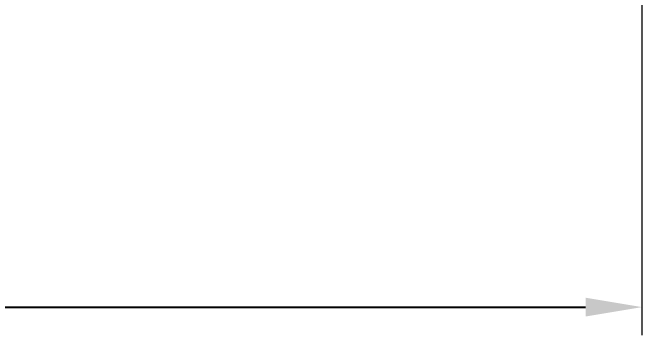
# Model space of a CAD drawing. Header units: millimetres. Extents: x -5684 to 4493, y -3963 to 3401.
# Drawn here: x 760 to 3047, y -1754 to -608 of the extents above; entities that cross this region are included whole.
import ezdxf

# ---------------------------------------------------------------- set-up
doc = ezdxf.new("R2010")
doc.units = ezdxf.units.MM
doc.layers.add('DIKOM_РАЗМЕР_ЗОНА', color=7, linetype='Continuous')
doc.layers.add('DIKOM_РАЗМЕР_ОБЪЕКТА', color=7, linetype='Continuous')
doc.styles.add('style1', font='arial.ttf', dxfattribs={"width": 0.8})
doc.dimstyles.new('1-50', dxfattribs={"dimtxt": 300, "dimasz": 200, "dimexe": 100, "dimexo": 0, "dimgap": 100, "dimtad": 1, "dimdec": 0, "dimtxsty": 'style1', "dimcen": 0, "dimclrd": 7, "dimclre": 7, "dimadec": 1, "dimazin": 2, "dimtfac": 1, "dimtdec": 0, "dimtmove": 0, "dimatfit": 3, "dimfxl": 0, "dimlwd": 25, "dimlwe": 18, "dimarcsym": 0})

# ---------------------------------------------------------------- blocks, each defined once
blk = doc.blocks.new('*D9')
at = {"layer": 'Defpoints', "color": 0, "transparency": 16777216}
for p in [(-4510, -33.6), (4493.1, -43), (4493.1, -3863)]:
    blk.add_point(p, dxfattribs=at)
at = {"layer": 'DIKOM_РАЗМЕР_ЗОНА', "color": 7, "lineweight": 18, "transparency": 16777216}
for p, q in [((-4510, -33.6), (-4510, -3963)), ((4493.1, -43), (4493.1, -3963))]:
    blk.add_line(p, q, dxfattribs=at)
at = {"layer": 'DIKOM_РАЗМЕР_ЗОНА', "color": 7, "lineweight": 25, "transparency": 16777216}
blk.add_line((-4310, -3863), (4293.1, -3863), dxfattribs=at)
at = {"layer": 'DIKOM_РАЗМЕР_ЗОНА', "color": 7, "transparency": 16777216}
for points in [[(-4310, -3829.7), (-4310, -3896.4), (-4510, -3863)], [(4293.1, -3829.7), (4293.1, -3896.4), (4493.1, -3863)]]:
    blk.add_solid(points, dxfattribs=at)
at = {"layer": 'DIKOM_РАЗМЕР_ЗОНА', "color": 0, "transparency": 16777216, "insert": (-193.7, -3609.9), "char_height": 300, "attachment_point": 5, "style": 'style1'}
blk.add_mtext('9000', dxfattribs=at)
blk = doc.blocks.new('*D12')
at = {"layer": 'Defpoints', "color": 0, "transparency": 16777216}
for p in [(-3006.9, 396), (2993.1, 396), (2993.1, -1651.7)]:
    blk.add_point(p, dxfattribs=at)
at = {"layer": 'DIKOM_РАЗМЕР_ОБЪЕКТА', "color": 7, "lineweight": 18, "transparency": 16777216}
for p, q in [((-3006.9, 396), (-3006.9, -1751.7)), ((2993.1, 396), (2993.1, -1751.7))]:
    blk.add_line(p, q, dxfattribs=at)
at = {"layer": 'DIKOM_РАЗМЕР_ОБЪЕКТА', "color": 7, "lineweight": 25, "transparency": 16777216}
blk.add_line((-2806.9, -1651.7), (2793.1, -1651.7), dxfattribs=at)
at = {"layer": 'DIKOM_РАЗМЕР_ОБЪЕКТА', "color": 7, "transparency": 16777216}
for points in [[(-2806.9, -1618.4), (-2806.9, -1685), (-3006.9, -1651.7)], [(2793.1, -1618.4), (2793.1, -1685), (2993.1, -1651.7)]]:
    blk.add_solid(points, dxfattribs=at)
at = {"layer": 'DIKOM_РАЗМЕР_ОБЪЕКТА', "color": 0, "transparency": 16777216, "insert": (16.8, -1398.5), "char_height": 300, "attachment_point": 5, "style": 'style1'}
blk.add_mtext('6000', dxfattribs=at)

msp = doc.modelspace()

# ---------------------------------------------------------------- dimensions: what is measured, and where the dimension line sits
at = {"layer": 'DIKOM_РАЗМЕР_ЗОНА'}
dim = msp.add_linear_dim(base=(4493.1, -3863), p1=(-4510, -33.6), p2=(4493.1, -43), text='9000', dimstyle='1-50', dxfattribs=at)
dim.commit()
dim.dimension.update_dxf_attribs({"geometry": '*D9', "text_midpoint": (-193.7, -3863), "dimtype": 160})
at = {"layer": 'DIKOM_РАЗМЕР_ОБЪЕКТА'}
dim = msp.add_linear_dim(base=(2993.1, -1651.7), p1=(-3006.9, 396), p2=(2993.1, 396), dimstyle='1-50', dxfattribs=at)
dim.commit()
dim.dimension.update_dxf_attribs({"geometry": '*D12', "text_midpoint": (16.8, -1651.7), "dimtype": 160})

doc.saveas('drawing.dxf')
